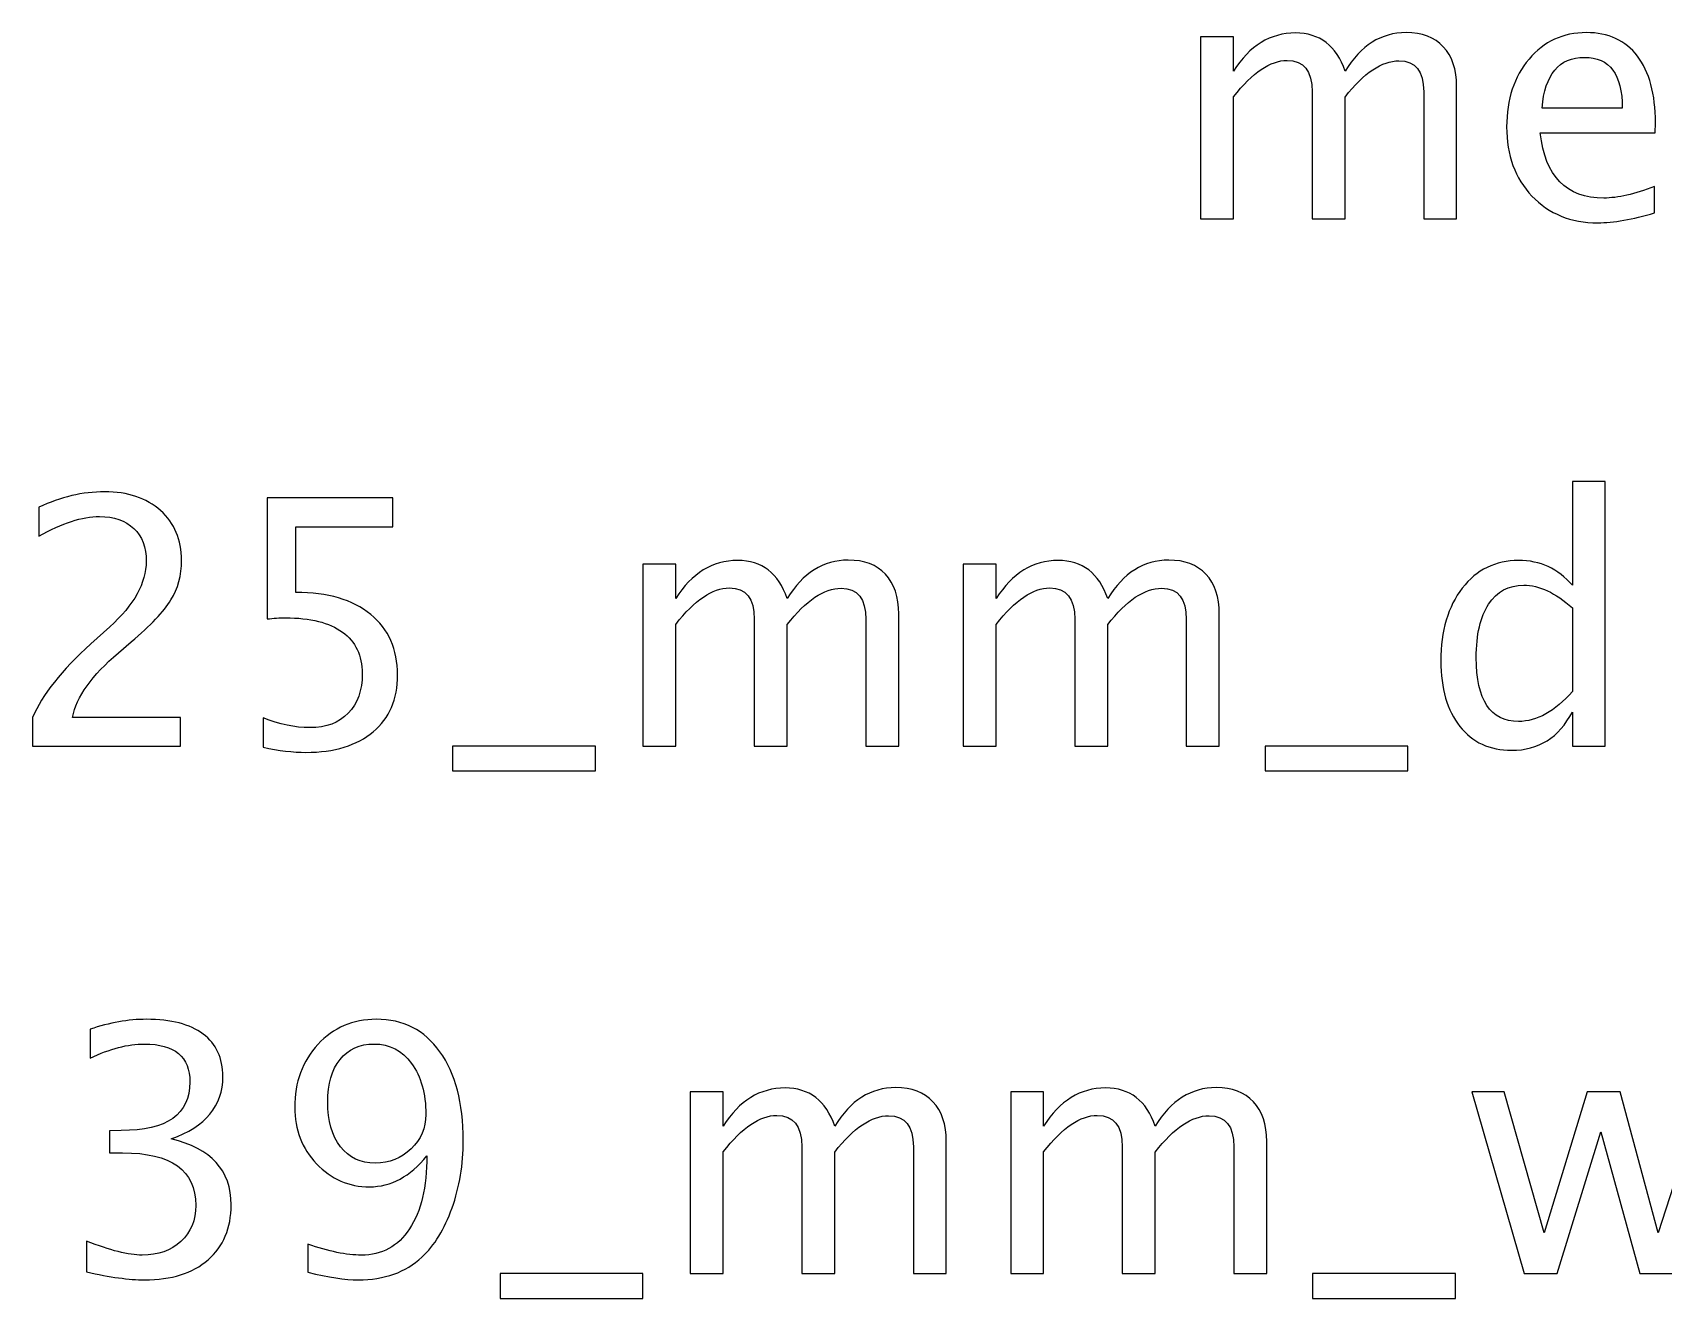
# Model space of a CAD drawing. Header units: centimetres. Extents: x -11.9 to 11.9, y -6.8 to 14.1.
# Drawn here: x -11.93 to -5.9, y 9.18 to 13.86 of the extents above; entities that cross this region are included whole.
import ezdxf

# ---------------------------------------------------------------- set-up
doc = ezdxf.new("R2010")
doc.units = ezdxf.units.CM
doc.header["$MEASUREMENT"] = 0
doc.layers.add('Layer 1', color=7, linetype='Continuous')

msp = doc.modelspace()

# ---------------------------------------------------------------- linework, layer by layer
at = {"layer": 'Layer 1'}
for points, knots in [([(-7.60868, 13.17044), (-7.60868, 13.17044), (-7.60868, 13.84354), (-7.60868, 13.84354), (-7.60868, 13.84354), (-7.60868, 13.84354), (-7.48676, 13.84354), (-7.48676, 13.84354), (-7.48676, 13.84354), (-7.48676, 13.84354), (-7.48676, 13.71633), (-7.48676, 13.71633), (-7.48676, 13.71633), (-7.42728, 13.81052), (-7.35108, 13.85751), (-7.25774, 13.85751), (-7.25774, 13.85751), (-7.16778, 13.85751), (-7.10661, 13.81052), (-7.07401, 13.71633), (-7.07401, 13.71633), (-7.01622, 13.81137), (-6.94087, 13.85878), (-6.84837, 13.85878), (-6.84837, 13.85878), (-6.78932, 13.85878), (-6.74339, 13.84142), (-6.71058, 13.8065), (-6.71058, 13.8065), (-6.67777, 13.77157), (-6.66126, 13.72268), (-6.66126, 13.65981), (-6.66126, 13.65981), (-6.66126, 13.65981), (-6.66126, 13.17044), (-6.66126, 13.17044), (-6.66126, 13.17044), (-6.66126, 13.17044), (-6.78318, 13.17044), (-6.78318, 13.17044), (-6.78318, 13.17044), (-6.78318, 13.17044), (-6.78318, 13.63971), (-6.78318, 13.63971), (-6.78318, 13.63971), (-6.78318, 13.71633), (-6.81366, 13.75464), (-6.87462, 13.75464), (-6.87462, 13.75464), (-6.93791, 13.75464), (-7.00437, 13.70998), (-7.07401, 13.62044), (-7.07401, 13.62044), (-7.07401, 13.62044), (-7.07401, 13.17044), (-7.07401, 13.17044), (-7.07401, 13.17044), (-7.07401, 13.17044), (-7.19593, 13.17044), (-7.19593, 13.17044), (-7.19593, 13.17044), (-7.19593, 13.17044), (-7.19593, 13.64013), (-7.19593, 13.64013), (-7.19593, 13.64013), (-7.19593, 13.71739), (-7.22683, 13.75591), (-7.28885, 13.75591), (-7.28885, 13.75591), (-7.35045, 13.75591), (-7.41649, 13.71104), (-7.48676, 13.62108), (-7.48676, 13.62108), (-7.48676, 13.62108), (-7.48676, 13.17044), (-7.48676, 13.17044), (-7.48676, 13.17044), (-7.48676, 13.17044), (-7.60868, 13.17044), (-7.60868, 13.17044)], [0, 0, 0, 0, 0.047619, 0.047619, 0.047619, 0.047619, 0.0952381, 0.0952381, 0.0952381, 0.0952381, 0.1428571, 0.1428571, 0.1428571, 0.1428571, 0.1904762, 0.1904762, 0.1904762, 0.1904762, 0.2380952, 0.2380952, 0.2380952, 0.2380952, 0.2857143, 0.2857143, 0.2857143, 0.2857143, 0.3333333, 0.3333333, 0.3333333, 0.3333333, 0.3809524, 0.3809524, 0.3809524, 0.3809524, 0.4285714, 0.4285714, 0.4285714, 0.4285714, 0.4761905, 0.4761905, 0.4761905, 0.4761905, 0.5238095, 0.5238095, 0.5238095, 0.5238095, 0.5714286, 0.5714286, 0.5714286, 0.5714286, 0.6190476, 0.6190476, 0.6190476, 0.6190476, 0.6666667, 0.6666667, 0.6666667, 0.6666667, 0.7142857, 0.7142857, 0.7142857, 0.7142857, 0.7619048, 0.7619048, 0.7619048, 0.7619048, 0.8095238, 0.8095238, 0.8095238, 0.8095238, 0.8571429, 0.8571429, 0.8571429, 0.8571429, 0.9047619, 0.9047619, 0.9047619, 0.9047619, 1, 1, 1, 1]), ([(-5.92889, 13.19203), (-6.0108, 13.16748), (-6.08087, 13.1552), (-6.13929, 13.1552), (-6.13929, 13.1552), (-6.23898, 13.1552), (-6.32005, 13.18822), (-6.38249, 13.25405), (-6.38249, 13.25405), (-6.44493, 13.31988), (-6.47626, 13.40518), (-6.47626, 13.51017), (-6.47626, 13.51017), (-6.47626, 13.61198), (-6.44874, 13.69559), (-6.3935, 13.76099), (-6.3935, 13.76099), (-6.33825, 13.82618), (-6.26756, 13.85878), (-6.18141, 13.85878), (-6.18141, 13.85878), (-6.09992, 13.85878), (-6.03684, 13.82978), (-5.99239, 13.77179), (-5.99239, 13.77179), (-5.94794, 13.71379), (-5.92571, 13.63166), (-5.92571, 13.52519), (-5.92571, 13.52519), (-5.92571, 13.52519), (-5.92635, 13.48794), (-5.92635, 13.48794), (-5.92635, 13.48794), (-5.92635, 13.48794), (-6.3518, 13.48794), (-6.3518, 13.48794), (-6.3518, 13.48794), (-6.33402, 13.32707), (-6.25549, 13.24664), (-6.11643, 13.24664), (-6.11643, 13.24664), (-6.06541, 13.24664), (-6.00297, 13.26103), (-5.92889, 13.28982), (-5.92889, 13.28982), (-5.92889, 13.28982), (-5.92889, 13.19203), (-5.92889, 13.19203)], [0, 0, 0, 0, 0.0769231, 0.0769231, 0.0769231, 0.0769231, 0.1538462, 0.1538462, 0.1538462, 0.1538462, 0.2307692, 0.2307692, 0.2307692, 0.2307692, 0.3076923, 0.3076923, 0.3076923, 0.3076923, 0.3846154, 0.3846154, 0.3846154, 0.3846154, 0.4615385, 0.4615385, 0.4615385, 0.4615385, 0.5384615, 0.5384615, 0.5384615, 0.5384615, 0.6153846, 0.6153846, 0.6153846, 0.6153846, 0.6923077, 0.6923077, 0.6923077, 0.6923077, 0.7692308, 0.7692308, 0.7692308, 0.7692308, 0.8461538, 0.8461538, 0.8461538, 0.8461538, 1, 1, 1, 1]), ([(-6.34545, 13.57938), (-6.34545, 13.57938), (-6.04827, 13.57938), (-6.04827, 13.57938), (-6.04827, 13.57938), (-6.04827, 13.70469), (-6.09505, 13.76734), (-6.18839, 13.76734), (-6.18839, 13.76734), (-6.28237, 13.76734), (-6.33465, 13.70469), (-6.34545, 13.57938)], [0, 0, 0, 0, 0.25, 0.25, 0.25, 0.25, 0.5, 0.5, 0.5, 0.5, 1, 1, 1, 1]), ([(-6.23316, 11.21887), (-6.23316, 11.21887), (-6.23316, 11.34524), (-6.23316, 11.34524), (-6.23316, 11.34524), (-6.2829, 11.25083), (-6.35783, 11.20363), (-6.45795, 11.20363), (-6.45795, 11.20363), (-6.53923, 11.20363), (-6.60315, 11.23305), (-6.64972, 11.29211), (-6.64972, 11.29211), (-6.69629, 11.35116), (-6.71957, 11.43181), (-6.71957, 11.53404), (-6.71957, 11.53404), (-6.71957, 11.6458), (-6.69311, 11.73576), (-6.64041, 11.80392), (-6.64041, 11.80392), (-6.58749, 11.87186), (-6.51806, 11.90594), (-6.43191, 11.90594), (-6.43191, 11.90594), (-6.35212, 11.90594), (-6.28565, 11.87546), (-6.23316, 11.81429), (-6.23316, 11.81429), (-6.23316, 11.81429), (-6.23316, 12.19804), (-6.23316, 12.19804), (-6.23316, 12.19804), (-6.23316, 12.19804), (-6.11124, 12.19804), (-6.11124, 12.19804), (-6.11124, 12.19804), (-6.11124, 12.19804), (-6.11124, 11.21887), (-6.11124, 11.21887), (-6.11124, 11.21887), (-6.11124, 11.21887), (-6.23316, 11.21887), (-6.23316, 11.21887)], [0, 0, 0, 0, 0.0833333, 0.0833333, 0.0833333, 0.0833333, 0.1666667, 0.1666667, 0.1666667, 0.1666667, 0.25, 0.25, 0.25, 0.25, 0.3333333, 0.3333333, 0.3333333, 0.3333333, 0.4166667, 0.4166667, 0.4166667, 0.4166667, 0.5, 0.5, 0.5, 0.5, 0.5833333, 0.5833333, 0.5833333, 0.5833333, 0.6666667, 0.6666667, 0.6666667, 0.6666667, 0.75, 0.75, 0.75, 0.75, 0.8333333, 0.8333333, 0.8333333, 0.8333333, 1, 1, 1, 1]), ([(-11.93038, 11.21887), (-11.93038, 11.21887), (-11.93038, 11.32555), (-11.93038, 11.32555), (-11.93038, 11.32555), (-11.89482, 11.40874), (-11.82306, 11.49954), (-11.7149, 11.59754), (-11.7149, 11.59754), (-11.7149, 11.59754), (-11.64505, 11.6602), (-11.64505, 11.6602), (-11.64505, 11.6602), (-11.55509, 11.7419), (-11.51001, 11.82276), (-11.51001, 11.90319), (-11.51001, 11.90319), (-11.51001, 11.95462), (-11.52546, 11.99484), (-11.55615, 12.02426), (-11.55615, 12.02426), (-11.58684, 12.05368), (-11.62939, 12.0685), (-11.68336, 12.0685), (-11.68336, 12.0685), (-11.74644, 12.0685), (-11.82116, 12.04437), (-11.90752, 11.99611), (-11.90752, 11.99611), (-11.90752, 11.99611), (-11.90752, 12.10279), (-11.90752, 12.10279), (-11.90752, 12.10279), (-11.82603, 12.14089), (-11.74496, 12.15994), (-11.6641, 12.15994), (-11.6641, 12.15994), (-11.57817, 12.15994), (-11.50916, 12.13687), (-11.45709, 12.09051), (-11.45709, 12.09051), (-11.40523, 12.04416), (-11.3792, 11.98278), (-11.3792, 11.90615), (-11.3792, 11.90615), (-11.3792, 11.85112), (-11.39232, 11.80222), (-11.41857, 11.75968), (-11.41857, 11.75968), (-11.44503, 11.71692), (-11.49392, 11.66528), (-11.56568, 11.60432), (-11.56568, 11.60432), (-11.56568, 11.60432), (-11.61288, 11.5641), (-11.61288, 11.5641), (-11.61288, 11.5641), (-11.71109, 11.48091), (-11.76782, 11.40133), (-11.78306, 11.32555), (-11.78306, 11.32555), (-11.78306, 11.32555), (-11.38301, 11.32555), (-11.38301, 11.32555), (-11.38301, 11.32555), (-11.38301, 11.32555), (-11.38301, 11.21887), (-11.38301, 11.21887), (-11.38301, 11.21887), (-11.38301, 11.21887), (-11.93038, 11.21887), (-11.93038, 11.21887)], [0, 0, 0, 0, 0.0526316, 0.0526316, 0.0526316, 0.0526316, 0.1052632, 0.1052632, 0.1052632, 0.1052632, 0.1578947, 0.1578947, 0.1578947, 0.1578947, 0.2105263, 0.2105263, 0.2105263, 0.2105263, 0.2631579, 0.2631579, 0.2631579, 0.2631579, 0.3157895, 0.3157895, 0.3157895, 0.3157895, 0.3684211, 0.3684211, 0.3684211, 0.3684211, 0.4210526, 0.4210526, 0.4210526, 0.4210526, 0.4736842, 0.4736842, 0.4736842, 0.4736842, 0.5263158, 0.5263158, 0.5263158, 0.5263158, 0.5789474, 0.5789474, 0.5789474, 0.5789474, 0.6315789, 0.6315789, 0.6315789, 0.6315789, 0.6842105, 0.6842105, 0.6842105, 0.6842105, 0.7368421, 0.7368421, 0.7368421, 0.7368421, 0.7894737, 0.7894737, 0.7894737, 0.7894737, 0.8421053, 0.8421053, 0.8421053, 0.8421053, 0.8947368, 0.8947368, 0.8947368, 0.8947368, 1, 1, 1, 1]), ([(-11.07779, 11.21506), (-11.07779, 11.21506), (-11.07779, 11.32428), (-11.07779, 11.32428), (-11.07779, 11.32428), (-11.01704, 11.29973), (-10.95947, 11.28745), (-10.90443, 11.28745), (-10.90443, 11.28745), (-10.84432, 11.28745), (-10.79691, 11.30523), (-10.76241, 11.34079), (-10.76241, 11.34079), (-10.7279, 11.37635), (-10.71076, 11.42525), (-10.71076, 11.48748), (-10.71076, 11.48748), (-10.71076, 11.55436), (-10.7351, 11.60559), (-10.78378, 11.64093), (-10.78378, 11.64093), (-10.83247, 11.67628), (-10.90295, 11.69385), (-10.99503, 11.69385), (-10.99503, 11.69385), (-11.01641, 11.69385), (-11.03905, 11.69237), (-11.06255, 11.68941), (-11.06255, 11.68941), (-11.06255, 11.68941), (-11.06255, 12.13708), (-11.06255, 12.13708), (-11.06255, 12.13708), (-11.06255, 12.13708), (-10.59773, 12.13708), (-10.59773, 12.13708), (-10.59773, 12.13708), (-10.59773, 12.13708), (-10.59773, 12.0304), (-10.59773, 12.0304), (-10.59773, 12.0304), (-10.59773, 12.0304), (-10.95587, 12.0304), (-10.95587, 12.0304), (-10.95587, 12.0304), (-10.95587, 12.0304), (-10.95587, 11.78783), (-10.95587, 11.78783), (-10.95587, 11.78783), (-10.83776, 11.78783), (-10.74568, 11.76074), (-10.67943, 11.70655), (-10.67943, 11.70655), (-10.61318, 11.65258), (-10.57995, 11.57765), (-10.57995, 11.48176), (-10.57995, 11.48176), (-10.57995, 11.39244), (-10.61001, 11.32259), (-10.67012, 11.272), (-10.67012, 11.272), (-10.73023, 11.22141), (-10.81321, 11.19601), (-10.91904, 11.19601), (-10.91904, 11.19601), (-10.96624, 11.19601), (-11.01916, 11.20236), (-11.07779, 11.21506)], [0, 0, 0, 0, 0.0555556, 0.0555556, 0.0555556, 0.0555556, 0.1111111, 0.1111111, 0.1111111, 0.1111111, 0.1666667, 0.1666667, 0.1666667, 0.1666667, 0.2222222, 0.2222222, 0.2222222, 0.2222222, 0.2777778, 0.2777778, 0.2777778, 0.2777778, 0.3333333, 0.3333333, 0.3333333, 0.3333333, 0.3888889, 0.3888889, 0.3888889, 0.3888889, 0.4444444, 0.4444444, 0.4444444, 0.4444444, 0.5, 0.5, 0.5, 0.5, 0.5555556, 0.5555556, 0.5555556, 0.5555556, 0.6111111, 0.6111111, 0.6111111, 0.6111111, 0.6666667, 0.6666667, 0.6666667, 0.6666667, 0.7222222, 0.7222222, 0.7222222, 0.7222222, 0.7777778, 0.7777778, 0.7777778, 0.7777778, 0.8333333, 0.8333333, 0.8333333, 0.8333333, 0.8888889, 0.8888889, 0.8888889, 0.8888889, 1, 1, 1, 1]), ([(-9.67275, 11.21887), (-9.67275, 11.21887), (-9.67275, 11.89197), (-9.67275, 11.89197), (-9.67275, 11.89197), (-9.67275, 11.89197), (-9.55083, 11.89197), (-9.55083, 11.89197), (-9.55083, 11.89197), (-9.55083, 11.89197), (-9.55083, 11.76476), (-9.55083, 11.76476), (-9.55083, 11.76476), (-9.49135, 11.85895), (-9.41515, 11.90594), (-9.32181, 11.90594), (-9.32181, 11.90594), (-9.23185, 11.90594), (-9.17068, 11.85895), (-9.13808, 11.76476), (-9.13808, 11.76476), (-9.08029, 11.8598), (-9.00494, 11.90721), (-8.91244, 11.90721), (-8.91244, 11.90721), (-8.85339, 11.90721), (-8.80746, 11.88985), (-8.77465, 11.85493), (-8.77465, 11.85493), (-8.74184, 11.82), (-8.72533, 11.77111), (-8.72533, 11.70824), (-8.72533, 11.70824), (-8.72533, 11.70824), (-8.72533, 11.21887), (-8.72533, 11.21887), (-8.72533, 11.21887), (-8.72533, 11.21887), (-8.84725, 11.21887), (-8.84725, 11.21887), (-8.84725, 11.21887), (-8.84725, 11.21887), (-8.84725, 11.68814), (-8.84725, 11.68814), (-8.84725, 11.68814), (-8.84725, 11.76476), (-8.87773, 11.80307), (-8.93869, 11.80307), (-8.93869, 11.80307), (-9.00198, 11.80307), (-9.06844, 11.75841), (-9.13808, 11.66887), (-9.13808, 11.66887), (-9.13808, 11.66887), (-9.13808, 11.21887), (-9.13808, 11.21887), (-9.13808, 11.21887), (-9.13808, 11.21887), (-9.26, 11.21887), (-9.26, 11.21887), (-9.26, 11.21887), (-9.26, 11.21887), (-9.26, 11.68856), (-9.26, 11.68856), (-9.26, 11.68856), (-9.26, 11.76582), (-9.2909, 11.80434), (-9.35292, 11.80434), (-9.35292, 11.80434), (-9.41452, 11.80434), (-9.48056, 11.75947), (-9.55083, 11.66951), (-9.55083, 11.66951), (-9.55083, 11.66951), (-9.55083, 11.21887), (-9.55083, 11.21887), (-9.55083, 11.21887), (-9.55083, 11.21887), (-9.67275, 11.21887), (-9.67275, 11.21887)], [0, 0, 0, 0, 0.047619, 0.047619, 0.047619, 0.047619, 0.0952381, 0.0952381, 0.0952381, 0.0952381, 0.1428571, 0.1428571, 0.1428571, 0.1428571, 0.1904762, 0.1904762, 0.1904762, 0.1904762, 0.2380952, 0.2380952, 0.2380952, 0.2380952, 0.2857143, 0.2857143, 0.2857143, 0.2857143, 0.3333333, 0.3333333, 0.3333333, 0.3333333, 0.3809524, 0.3809524, 0.3809524, 0.3809524, 0.4285714, 0.4285714, 0.4285714, 0.4285714, 0.4761905, 0.4761905, 0.4761905, 0.4761905, 0.5238095, 0.5238095, 0.5238095, 0.5238095, 0.5714286, 0.5714286, 0.5714286, 0.5714286, 0.6190476, 0.6190476, 0.6190476, 0.6190476, 0.6666667, 0.6666667, 0.6666667, 0.6666667, 0.7142857, 0.7142857, 0.7142857, 0.7142857, 0.7619048, 0.7619048, 0.7619048, 0.7619048, 0.8095238, 0.8095238, 0.8095238, 0.8095238, 0.8571429, 0.8571429, 0.8571429, 0.8571429, 0.9047619, 0.9047619, 0.9047619, 0.9047619, 1, 1, 1, 1]), ([(-8.48699, 11.21887), (-8.48699, 11.21887), (-8.48699, 11.89197), (-8.48699, 11.89197), (-8.48699, 11.89197), (-8.48699, 11.89197), (-8.36507, 11.89197), (-8.36507, 11.89197), (-8.36507, 11.89197), (-8.36507, 11.89197), (-8.36507, 11.76476), (-8.36507, 11.76476), (-8.36507, 11.76476), (-8.30559, 11.85895), (-8.22939, 11.90594), (-8.13605, 11.90594), (-8.13605, 11.90594), (-8.04609, 11.90594), (-7.98492, 11.85895), (-7.95232, 11.76476), (-7.95232, 11.76476), (-7.89453, 11.8598), (-7.81918, 11.90721), (-7.72668, 11.90721), (-7.72668, 11.90721), (-7.66763, 11.90721), (-7.6217, 11.88985), (-7.58889, 11.85493), (-7.58889, 11.85493), (-7.55608, 11.82), (-7.53957, 11.77111), (-7.53957, 11.70824), (-7.53957, 11.70824), (-7.53957, 11.70824), (-7.53957, 11.21887), (-7.53957, 11.21887), (-7.53957, 11.21887), (-7.53957, 11.21887), (-7.66149, 11.21887), (-7.66149, 11.21887), (-7.66149, 11.21887), (-7.66149, 11.21887), (-7.66149, 11.68814), (-7.66149, 11.68814), (-7.66149, 11.68814), (-7.66149, 11.76476), (-7.69197, 11.80307), (-7.75293, 11.80307), (-7.75293, 11.80307), (-7.81622, 11.80307), (-7.88268, 11.75841), (-7.95232, 11.66887), (-7.95232, 11.66887), (-7.95232, 11.66887), (-7.95232, 11.21887), (-7.95232, 11.21887), (-7.95232, 11.21887), (-7.95232, 11.21887), (-8.07424, 11.21887), (-8.07424, 11.21887), (-8.07424, 11.21887), (-8.07424, 11.21887), (-8.07424, 11.68856), (-8.07424, 11.68856), (-8.07424, 11.68856), (-8.07424, 11.76582), (-8.10514, 11.80434), (-8.16716, 11.80434), (-8.16716, 11.80434), (-8.22876, 11.80434), (-8.2948, 11.75947), (-8.36507, 11.66951), (-8.36507, 11.66951), (-8.36507, 11.66951), (-8.36507, 11.21887), (-8.36507, 11.21887), (-8.36507, 11.21887), (-8.36507, 11.21887), (-8.48699, 11.21887), (-8.48699, 11.21887)], [0, 0, 0, 0, 0.047619, 0.047619, 0.047619, 0.047619, 0.0952381, 0.0952381, 0.0952381, 0.0952381, 0.1428571, 0.1428571, 0.1428571, 0.1428571, 0.1904762, 0.1904762, 0.1904762, 0.1904762, 0.2380952, 0.2380952, 0.2380952, 0.2380952, 0.2857143, 0.2857143, 0.2857143, 0.2857143, 0.3333333, 0.3333333, 0.3333333, 0.3333333, 0.3809524, 0.3809524, 0.3809524, 0.3809524, 0.4285714, 0.4285714, 0.4285714, 0.4285714, 0.4761905, 0.4761905, 0.4761905, 0.4761905, 0.5238095, 0.5238095, 0.5238095, 0.5238095, 0.5714286, 0.5714286, 0.5714286, 0.5714286, 0.6190476, 0.6190476, 0.6190476, 0.6190476, 0.6666667, 0.6666667, 0.6666667, 0.6666667, 0.7142857, 0.7142857, 0.7142857, 0.7142857, 0.7619048, 0.7619048, 0.7619048, 0.7619048, 0.8095238, 0.8095238, 0.8095238, 0.8095238, 0.8571429, 0.8571429, 0.8571429, 0.8571429, 0.9047619, 0.9047619, 0.9047619, 0.9047619, 1, 1, 1, 1]), ([(-6.23316, 11.73089), (-6.29645, 11.78656), (-6.35635, 11.8145), (-6.41308, 11.8145), (-6.41308, 11.8145), (-6.46896, 11.8145), (-6.51214, 11.79122), (-6.54283, 11.74444), (-6.54283, 11.74444), (-6.57352, 11.69787), (-6.58876, 11.63183), (-6.58876, 11.54632), (-6.58876, 11.54632), (-6.58876, 11.38905), (-6.53669, 11.31031), (-6.43234, 11.31031), (-6.43234, 11.31031), (-6.3646, 11.31031), (-6.29814, 11.34735), (-6.23316, 11.42122), (-6.23316, 11.42122), (-6.23316, 11.42122), (-6.23316, 11.73089), (-6.23316, 11.73089)], [0, 0, 0, 0, 0.1428571, 0.1428571, 0.1428571, 0.1428571, 0.2857143, 0.2857143, 0.2857143, 0.2857143, 0.4285714, 0.4285714, 0.4285714, 0.4285714, 0.5714286, 0.5714286, 0.5714286, 0.5714286, 0.7142857, 0.7142857, 0.7142857, 0.7142857, 1, 1, 1, 1]), ([(-10.37633, 11.12743), (-10.37633, 11.12743), (-10.37633, 11.21887), (-10.37633, 11.21887), (-10.37633, 11.21887), (-10.37633, 11.21887), (-9.84801, 11.21887), (-9.84801, 11.21887), (-9.84801, 11.21887), (-9.84801, 11.21887), (-9.84801, 11.12743), (-9.84801, 11.12743), (-9.84801, 11.12743), (-9.84801, 11.12743), (-10.37633, 11.12743), (-10.37633, 11.12743)], [0, 0, 0, 0, 0.2, 0.2, 0.2, 0.2, 0.4, 0.4, 0.4, 0.4, 0.6, 0.6, 0.6, 0.6, 1, 1, 1, 1]), ([(-7.36981, 11.12743), (-7.36981, 11.12743), (-7.36981, 11.21887), (-7.36981, 11.21887), (-7.36981, 11.21887), (-7.36981, 11.21887), (-6.84149, 11.21887), (-6.84149, 11.21887), (-6.84149, 11.21887), (-6.84149, 11.21887), (-6.84149, 11.12743), (-6.84149, 11.12743), (-6.84149, 11.12743), (-6.84149, 11.12743), (-7.36981, 11.12743), (-7.36981, 11.12743)], [0, 0, 0, 0, 0.2, 0.2, 0.2, 0.2, 0.4, 0.4, 0.4, 0.4, 0.6, 0.6, 0.6, 0.6, 1, 1, 1, 1]), ([(-11.73057, 9.27365), (-11.73057, 9.27365), (-11.73057, 9.38795), (-11.73057, 9.38795), (-11.73057, 9.38795), (-11.64336, 9.35324), (-11.57499, 9.33588), (-11.52483, 9.33588), (-11.52483, 9.33588), (-11.46577, 9.33588), (-11.41815, 9.35281), (-11.38153, 9.38689), (-11.38153, 9.38689), (-11.34491, 9.42097), (-11.32671, 9.46542), (-11.32671, 9.52003), (-11.32671, 9.52003), (-11.32671, 9.64957), (-11.41688, 9.71434), (-11.59722, 9.71434), (-11.59722, 9.71434), (-11.59722, 9.71434), (-11.64548, 9.71434), (-11.64548, 9.71434), (-11.64548, 9.71434), (-11.64548, 9.71434), (-11.64548, 9.79626), (-11.64548, 9.79626), (-11.64548, 9.79626), (-11.64548, 9.79626), (-11.60272, 9.79689), (-11.60272, 9.79689), (-11.60272, 9.79689), (-11.43318, 9.79689), (-11.3483, 9.85658), (-11.3483, 9.97617), (-11.3483, 9.97617), (-11.3483, 10.06994), (-11.4046, 10.11693), (-11.517, 10.11693), (-11.517, 10.11693), (-11.57732, 10.11693), (-11.64421, 10.09957), (-11.71787, 10.06486), (-11.71787, 10.06486), (-11.71787, 10.06486), (-11.71787, 10.17154), (-11.71787, 10.17154), (-11.71787, 10.17154), (-11.64569, 10.19609), (-11.57605, 10.20837), (-11.50917, 10.20837), (-11.50917, 10.20837), (-11.41815, 10.20837), (-11.34809, 10.19017), (-11.2994, 10.15376), (-11.2994, 10.15376), (-11.25072, 10.11757), (-11.22638, 10.06486), (-11.22638, 9.99586), (-11.22638, 9.99586), (-11.22638, 9.88812), (-11.29009, 9.81128), (-11.41773, 9.76556), (-11.41773, 9.76556), (-11.26977, 9.73106), (-11.1959, 9.64999), (-11.1959, 9.52194), (-11.1959, 9.52194), (-11.1959, 9.43558), (-11.22447, 9.36763), (-11.28141, 9.31831), (-11.28141, 9.31831), (-11.33835, 9.26899), (-11.41667, 9.24444), (-11.51615, 9.24444), (-11.51615, 9.24444), (-11.57288, 9.24444), (-11.64421, 9.25418), (-11.73057, 9.27365)], [0, 0, 0, 0, 0.047619, 0.047619, 0.047619, 0.047619, 0.0952381, 0.0952381, 0.0952381, 0.0952381, 0.1428571, 0.1428571, 0.1428571, 0.1428571, 0.1904762, 0.1904762, 0.1904762, 0.1904762, 0.2380952, 0.2380952, 0.2380952, 0.2380952, 0.2857143, 0.2857143, 0.2857143, 0.2857143, 0.3333333, 0.3333333, 0.3333333, 0.3333333, 0.3809524, 0.3809524, 0.3809524, 0.3809524, 0.4285714, 0.4285714, 0.4285714, 0.4285714, 0.4761905, 0.4761905, 0.4761905, 0.4761905, 0.5238095, 0.5238095, 0.5238095, 0.5238095, 0.5714286, 0.5714286, 0.5714286, 0.5714286, 0.6190476, 0.6190476, 0.6190476, 0.6190476, 0.6666667, 0.6666667, 0.6666667, 0.6666667, 0.7142857, 0.7142857, 0.7142857, 0.7142857, 0.7619048, 0.7619048, 0.7619048, 0.7619048, 0.8095238, 0.8095238, 0.8095238, 0.8095238, 0.8571429, 0.8571429, 0.8571429, 0.8571429, 0.9047619, 0.9047619, 0.9047619, 0.9047619, 1, 1, 1, 1]), ([(-10.91227, 9.27238), (-10.91227, 9.27238), (-10.91227, 9.37652), (-10.91227, 9.37652), (-10.91227, 9.37652), (-10.83459, 9.34943), (-10.76855, 9.33588), (-10.71394, 9.33588), (-10.71394, 9.33588), (-10.63795, 9.33588), (-10.57847, 9.36827), (-10.53571, 9.43304), (-10.53571, 9.43304), (-10.49296, 9.49781), (-10.47158, 9.58798), (-10.47158, 9.70333), (-10.47158, 9.70333), (-10.5336, 9.62692), (-10.60408, 9.58861), (-10.68325, 9.58861), (-10.68325, 9.58861), (-10.7605, 9.58861), (-10.82612, 9.61697), (-10.87988, 9.67391), (-10.87988, 9.67391), (-10.93365, 9.73085), (-10.96053, 9.80007), (-10.96053, 9.88198), (-10.96053, 9.88198), (-10.96053, 9.97596), (-10.93195, 10.05385), (-10.87459, 10.11566), (-10.87459, 10.11566), (-10.81744, 10.17747), (-10.74548, 10.20837), (-10.65869, 10.20837), (-10.65869, 10.20837), (-10.559, 10.20837), (-10.48047, 10.16837), (-10.42311, 10.08836), (-10.42311, 10.08836), (-10.36575, 10.00835), (-10.33696, 9.89891), (-10.33696, 9.75985), (-10.33696, 9.75985), (-10.33696, 9.67137), (-10.35072, 9.58819), (-10.37845, 9.51029), (-10.37845, 9.51029), (-10.40617, 9.43219), (-10.44322, 9.37165), (-10.48999, 9.32826), (-10.48999, 9.32826), (-10.54968, 9.27238), (-10.62842, 9.24444), (-10.72579, 9.24444), (-10.72579, 9.24444), (-10.77384, 9.24444), (-10.83586, 9.25375), (-10.91227, 9.27238)], [0, 0, 0, 0, 0.0625, 0.0625, 0.0625, 0.0625, 0.125, 0.125, 0.125, 0.125, 0.1875, 0.1875, 0.1875, 0.1875, 0.25, 0.25, 0.25, 0.25, 0.3125, 0.3125, 0.3125, 0.3125, 0.375, 0.375, 0.375, 0.375, 0.4375, 0.4375, 0.4375, 0.4375, 0.5, 0.5, 0.5, 0.5, 0.5625, 0.5625, 0.5625, 0.5625, 0.625, 0.625, 0.625, 0.625, 0.6875, 0.6875, 0.6875, 0.6875, 0.75, 0.75, 0.75, 0.75, 0.8125, 0.8125, 0.8125, 0.8125, 0.875, 0.875, 0.875, 0.875, 1, 1, 1, 1]), ([(-10.83861, 9.90272), (-10.83861, 9.83287), (-10.82273, 9.77763), (-10.79098, 9.73699), (-10.79098, 9.73699), (-10.75923, 9.69656), (-10.71648, 9.67624), (-10.6625, 9.67624), (-10.6625, 9.67624), (-10.61064, 9.67624), (-10.56641, 9.69381), (-10.53, 9.72895), (-10.53, 9.72895), (-10.49359, 9.76408), (-10.47539, 9.80663), (-10.47539, 9.85616), (-10.47539, 9.85616), (-10.47539, 9.93447), (-10.49296, 9.99755), (-10.52831, 10.04518), (-10.52831, 10.04518), (-10.56344, 10.09301), (-10.60959, 10.11693), (-10.66695, 10.11693), (-10.66695, 10.11693), (-10.7205, 10.11693), (-10.76241, 10.09788), (-10.79289, 10.05978), (-10.79289, 10.05978), (-10.82337, 10.02168), (-10.83861, 9.9694), (-10.83861, 9.90272)], [0, 0, 0, 0, 0.1111111, 0.1111111, 0.1111111, 0.1111111, 0.2222222, 0.2222222, 0.2222222, 0.2222222, 0.3333333, 0.3333333, 0.3333333, 0.3333333, 0.4444444, 0.4444444, 0.4444444, 0.4444444, 0.5555556, 0.5555556, 0.5555556, 0.5555556, 0.6666667, 0.6666667, 0.6666667, 0.6666667, 0.7777778, 0.7777778, 0.7777778, 0.7777778, 1, 1, 1, 1]), ([(-9.49707, 9.2673), (-9.49707, 9.2673), (-9.49707, 9.9404), (-9.49707, 9.9404), (-9.49707, 9.9404), (-9.49707, 9.9404), (-9.37515, 9.9404), (-9.37515, 9.9404), (-9.37515, 9.9404), (-9.37515, 9.9404), (-9.37515, 9.81319), (-9.37515, 9.81319), (-9.37515, 9.81319), (-9.31567, 9.90738), (-9.23947, 9.95437), (-9.14613, 9.95437), (-9.14613, 9.95437), (-9.05617, 9.95437), (-8.995, 9.90738), (-8.9624, 9.81319), (-8.9624, 9.81319), (-8.90461, 9.90823), (-8.82926, 9.95564), (-8.73676, 9.95564), (-8.73676, 9.95564), (-8.67771, 9.95564), (-8.63178, 9.93828), (-8.59897, 9.90336), (-8.59897, 9.90336), (-8.56616, 9.86843), (-8.54965, 9.81954), (-8.54965, 9.75667), (-8.54965, 9.75667), (-8.54965, 9.75667), (-8.54965, 9.2673), (-8.54965, 9.2673), (-8.54965, 9.2673), (-8.54965, 9.2673), (-8.67157, 9.2673), (-8.67157, 9.2673), (-8.67157, 9.2673), (-8.67157, 9.2673), (-8.67157, 9.73657), (-8.67157, 9.73657), (-8.67157, 9.73657), (-8.67157, 9.81319), (-8.70205, 9.8515), (-8.76301, 9.8515), (-8.76301, 9.8515), (-8.8263, 9.8515), (-8.89276, 9.80684), (-8.9624, 9.7173), (-8.9624, 9.7173), (-8.9624, 9.7173), (-8.9624, 9.2673), (-8.9624, 9.2673), (-8.9624, 9.2673), (-8.9624, 9.2673), (-9.08432, 9.2673), (-9.08432, 9.2673), (-9.08432, 9.2673), (-9.08432, 9.2673), (-9.08432, 9.73699), (-9.08432, 9.73699), (-9.08432, 9.73699), (-9.08432, 9.81425), (-9.11522, 9.85277), (-9.17724, 9.85277), (-9.17724, 9.85277), (-9.23884, 9.85277), (-9.30488, 9.8079), (-9.37515, 9.71794), (-9.37515, 9.71794), (-9.37515, 9.71794), (-9.37515, 9.2673), (-9.37515, 9.2673), (-9.37515, 9.2673), (-9.37515, 9.2673), (-9.49707, 9.2673), (-9.49707, 9.2673)], [0, 0, 0, 0, 0.047619, 0.047619, 0.047619, 0.047619, 0.0952381, 0.0952381, 0.0952381, 0.0952381, 0.1428571, 0.1428571, 0.1428571, 0.1428571, 0.1904762, 0.1904762, 0.1904762, 0.1904762, 0.2380952, 0.2380952, 0.2380952, 0.2380952, 0.2857143, 0.2857143, 0.2857143, 0.2857143, 0.3333333, 0.3333333, 0.3333333, 0.3333333, 0.3809524, 0.3809524, 0.3809524, 0.3809524, 0.4285714, 0.4285714, 0.4285714, 0.4285714, 0.4761905, 0.4761905, 0.4761905, 0.4761905, 0.5238095, 0.5238095, 0.5238095, 0.5238095, 0.5714286, 0.5714286, 0.5714286, 0.5714286, 0.6190476, 0.6190476, 0.6190476, 0.6190476, 0.6666667, 0.6666667, 0.6666667, 0.6666667, 0.7142857, 0.7142857, 0.7142857, 0.7142857, 0.7619048, 0.7619048, 0.7619048, 0.7619048, 0.8095238, 0.8095238, 0.8095238, 0.8095238, 0.8571429, 0.8571429, 0.8571429, 0.8571429, 0.9047619, 0.9047619, 0.9047619, 0.9047619, 1, 1, 1, 1]), ([(-8.31131, 9.2673), (-8.31131, 9.2673), (-8.31131, 9.9404), (-8.31131, 9.9404), (-8.31131, 9.9404), (-8.31131, 9.9404), (-8.18939, 9.9404), (-8.18939, 9.9404), (-8.18939, 9.9404), (-8.18939, 9.9404), (-8.18939, 9.81319), (-8.18939, 9.81319), (-8.18939, 9.81319), (-8.12991, 9.90738), (-8.05371, 9.95437), (-7.96037, 9.95437), (-7.96037, 9.95437), (-7.87041, 9.95437), (-7.80924, 9.90738), (-7.77664, 9.81319), (-7.77664, 9.81319), (-7.71885, 9.90823), (-7.6435, 9.95564), (-7.551, 9.95564), (-7.551, 9.95564), (-7.49195, 9.95564), (-7.44602, 9.93828), (-7.41321, 9.90336), (-7.41321, 9.90336), (-7.3804, 9.86843), (-7.36389, 9.81954), (-7.36389, 9.75667), (-7.36389, 9.75667), (-7.36389, 9.75667), (-7.36389, 9.2673), (-7.36389, 9.2673), (-7.36389, 9.2673), (-7.36389, 9.2673), (-7.48581, 9.2673), (-7.48581, 9.2673), (-7.48581, 9.2673), (-7.48581, 9.2673), (-7.48581, 9.73657), (-7.48581, 9.73657), (-7.48581, 9.73657), (-7.48581, 9.81319), (-7.51629, 9.8515), (-7.57725, 9.8515), (-7.57725, 9.8515), (-7.64054, 9.8515), (-7.707, 9.80684), (-7.77664, 9.7173), (-7.77664, 9.7173), (-7.77664, 9.7173), (-7.77664, 9.2673), (-7.77664, 9.2673), (-7.77664, 9.2673), (-7.77664, 9.2673), (-7.89856, 9.2673), (-7.89856, 9.2673), (-7.89856, 9.2673), (-7.89856, 9.2673), (-7.89856, 9.73699), (-7.89856, 9.73699), (-7.89856, 9.73699), (-7.89856, 9.81425), (-7.92946, 9.85277), (-7.99148, 9.85277), (-7.99148, 9.85277), (-8.05308, 9.85277), (-8.11912, 9.8079), (-8.18939, 9.71794), (-8.18939, 9.71794), (-8.18939, 9.71794), (-8.18939, 9.2673), (-8.18939, 9.2673), (-8.18939, 9.2673), (-8.18939, 9.2673), (-8.31131, 9.2673), (-8.31131, 9.2673)], [0, 0, 0, 0, 0.047619, 0.047619, 0.047619, 0.047619, 0.0952381, 0.0952381, 0.0952381, 0.0952381, 0.1428571, 0.1428571, 0.1428571, 0.1428571, 0.1904762, 0.1904762, 0.1904762, 0.1904762, 0.2380952, 0.2380952, 0.2380952, 0.2380952, 0.2857143, 0.2857143, 0.2857143, 0.2857143, 0.3333333, 0.3333333, 0.3333333, 0.3333333, 0.3809524, 0.3809524, 0.3809524, 0.3809524, 0.4285714, 0.4285714, 0.4285714, 0.4285714, 0.4761905, 0.4761905, 0.4761905, 0.4761905, 0.5238095, 0.5238095, 0.5238095, 0.5238095, 0.5714286, 0.5714286, 0.5714286, 0.5714286, 0.6190476, 0.6190476, 0.6190476, 0.6190476, 0.6666667, 0.6666667, 0.6666667, 0.6666667, 0.7142857, 0.7142857, 0.7142857, 0.7142857, 0.7619048, 0.7619048, 0.7619048, 0.7619048, 0.8095238, 0.8095238, 0.8095238, 0.8095238, 0.8571429, 0.8571429, 0.8571429, 0.8571429, 0.9047619, 0.9047619, 0.9047619, 0.9047619, 1, 1, 1, 1]), ([(-6.41181, 9.2673), (-6.41181, 9.2673), (-6.60485, 9.9404), (-6.60485, 9.9404), (-6.60485, 9.9404), (-6.60485, 9.9404), (-6.48589, 9.9404), (-6.48589, 9.9404), (-6.48589, 9.9404), (-6.48589, 9.9404), (-6.33794, 9.4178), (-6.33794, 9.4178), (-6.33794, 9.4178), (-6.33794, 9.4178), (-6.17834, 9.9404), (-6.17834, 9.9404), (-6.17834, 9.9404), (-6.17834, 9.9404), (-6.05642, 9.9404), (-6.05642, 9.9404), (-6.05642, 9.9404), (-6.05642, 9.9404), (-5.91609, 9.41864), (-5.91609, 9.41864), (-5.91609, 9.41864), (-5.91609, 9.41864), (-5.74633, 9.9404), (-5.74633, 9.9404), (-5.74633, 9.9404), (-5.74633, 9.9404), (-5.64219, 9.9404), (-5.64219, 9.9404), (-5.64219, 9.9404), (-5.64219, 9.9404), (-5.8619, 9.2673), (-5.8619, 9.2673), (-5.8619, 9.2673), (-5.8619, 9.2673), (-5.98382, 9.2673), (-5.98382, 9.2673), (-5.98382, 9.2673), (-5.98382, 9.2673), (-6.12818, 9.79223), (-6.12818, 9.79223), (-6.12818, 9.79223), (-6.12818, 9.79223), (-6.28989, 9.2673), (-6.28989, 9.2673), (-6.28989, 9.2673), (-6.28989, 9.2673), (-6.41181, 9.2673), (-6.41181, 9.2673)], [0, 0, 0, 0, 0.0714286, 0.0714286, 0.0714286, 0.0714286, 0.1428571, 0.1428571, 0.1428571, 0.1428571, 0.2142857, 0.2142857, 0.2142857, 0.2142857, 0.2857143, 0.2857143, 0.2857143, 0.2857143, 0.3571429, 0.3571429, 0.3571429, 0.3571429, 0.4285714, 0.4285714, 0.4285714, 0.4285714, 0.5, 0.5, 0.5, 0.5, 0.5714286, 0.5714286, 0.5714286, 0.5714286, 0.6428571, 0.6428571, 0.6428571, 0.6428571, 0.7142857, 0.7142857, 0.7142857, 0.7142857, 0.7857143, 0.7857143, 0.7857143, 0.7857143, 0.8571429, 0.8571429, 0.8571429, 0.8571429, 1, 1, 1, 1]), ([(-10.20065, 9.17586), (-10.20065, 9.17586), (-10.20065, 9.2673), (-10.20065, 9.2673), (-10.20065, 9.2673), (-10.20065, 9.2673), (-9.67233, 9.2673), (-9.67233, 9.2673), (-9.67233, 9.2673), (-9.67233, 9.2673), (-9.67233, 9.17586), (-9.67233, 9.17586), (-9.67233, 9.17586), (-9.67233, 9.17586), (-10.20065, 9.17586), (-10.20065, 9.17586)], [0, 0, 0, 0, 0.2, 0.2, 0.2, 0.2, 0.4, 0.4, 0.4, 0.4, 0.6, 0.6, 0.6, 0.6, 1, 1, 1, 1]), ([(-7.19413, 9.17586), (-7.19413, 9.17586), (-7.19413, 9.2673), (-7.19413, 9.2673), (-7.19413, 9.2673), (-7.19413, 9.2673), (-6.66581, 9.2673), (-6.66581, 9.2673), (-6.66581, 9.2673), (-6.66581, 9.2673), (-6.66581, 9.17586), (-6.66581, 9.17586), (-6.66581, 9.17586), (-6.66581, 9.17586), (-7.19413, 9.17586), (-7.19413, 9.17586)], [0, 0, 0, 0, 0.2, 0.2, 0.2, 0.2, 0.4, 0.4, 0.4, 0.4, 0.6, 0.6, 0.6, 0.6, 1, 1, 1, 1])]:
    msp.add_open_spline(points, degree=3, knots=knots, dxfattribs=at)

doc.saveas('drawing.dxf')
